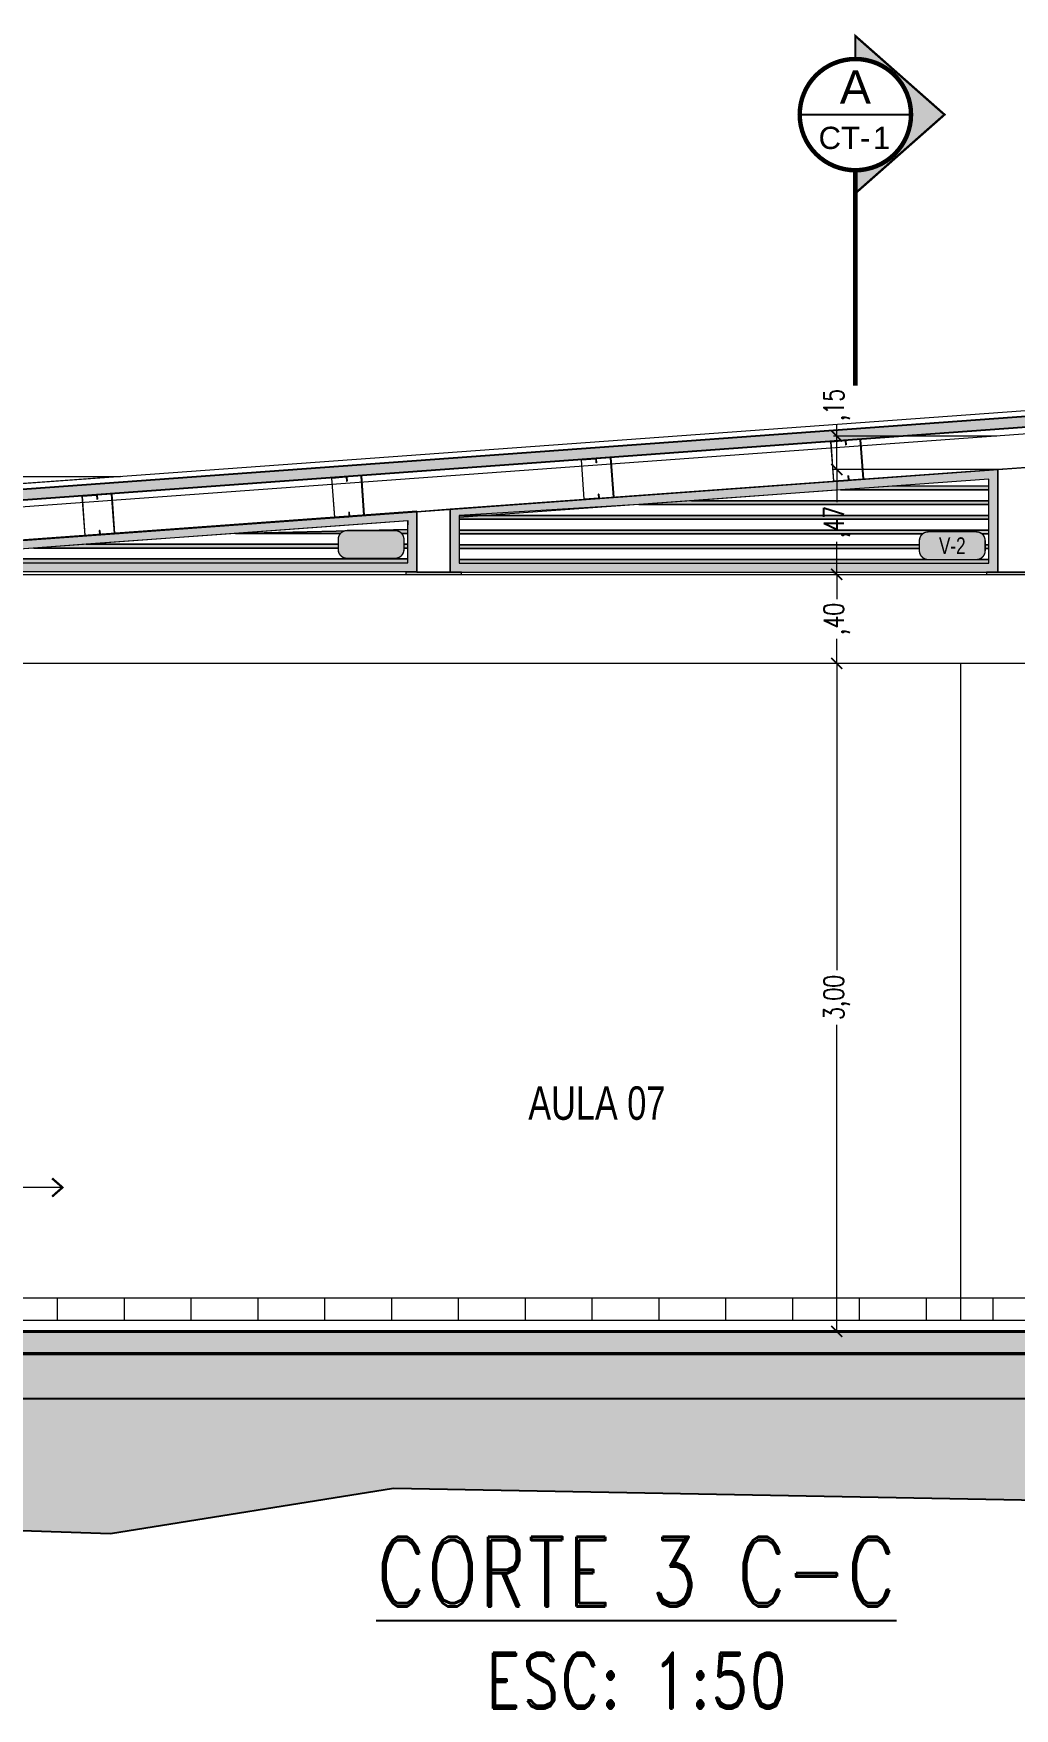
# Model space of a CAD drawing. Header units: millimetres. Extents: x 216 to 2687, y 57 to 1099.
# Drawn here: x 407.9 to 412.31, y 56.94 to 64.46 of the extents above; entities that cross this region are included whole.
import ezdxf
from ezdxf.enums import TextEntityAlignment as Align

# ---------------------------------------------------------------- set-up
doc = ezdxf.new("R2010")
doc.units = ezdxf.units.MM
doc.header["$LTSCALE"] = 0.5
doc.set_wipeout_variables(frame=1)
doc.header["$PDMODE"] = 35
doc.linetypes.add('DASHDOT2', pattern=[12.7, 6.35, -3.175, 0, -3.175])
for name, color, linetype, lineweight in [('A-COTAS', 7, 'Continuous', 9), ('A-CUBT', 133, 'Continuous', 15), ('A-CUBT-BORD', 20, 'Continuous', 25), ('A-ECON-ACHU', 146, 'Continuous', 0), ('A-ECON-PLAC', 134, 'Continuous', 40), ('A-PISO', 7, 'Continuous', 15), ('A-PISO -ACHU', 55, 'Continuous', 0), ('A-PLAN-3', 146, 'Continuous', 5), ('A-PLAN-ACHU1', 105, 'Continuous', 9), ('A-PLAN-ACHU2', 146, 'Continuous', 0), ('A-PLAN-ACHU3', 250, 'Continuous', 0), ('A-TEXT-ESPA', 1, 'Continuous', 9), ('A-TEXT-FLEC', 4, 'Continuous', 9), ('A-TEXT-VENT', 2, 'Continuous', 9), ('A-VENT', 1, 'Continuous', 15), ('A-WIPEOUT', 255, 'Continuous', 0), ('TEXTO_DETALLES', 7, 'Continuous', 25)]:
    doc.layers.add(name, color=color, linetype=linetype, lineweight=lineweight)
doc.layers.add('A-TEXT-SIMB', color=195, linetype='Continuous')
doc.layers.add('BORRADOR', color=3, linetype='Continuous', plot=False)
doc.layers.add('U_VERDE', color=7, linetype='Continuous', true_color=0xebf2ba)
doc.styles.add('Cotas', font='romans.shx', dxfattribs={"width": 0.75})
doc.styles.add('Detalles', font='romans.shx', dxfattribs={"width": 0.7})
doc.styles.add('ING_50', font='swisscl.ttf', dxfattribs={"height": 0.08})
doc.styles.add('ROTULO', font='swissl.ttf')
doc.dimstyles.new("1-25'", dxfattribs={"dimtxt": 0.075, "dimasz": 0.05, "dimexe": 0.015, "dimexo": 0, "dimgap": 0.02, "dimtad": 0, "dimzin": 4, "dimtxsty": 'Cotas', "dimblk": 'ARCHTICK', "dimcen": 0.09, "dimclrd": 142, "dimclre": 2, "dimclrt": 2, "dimadec": 0, "dimazin": 0, "dimtfac": 1, "dimtmove": 0, "dimatfit": 3, "dimfxl": 0.1, "dimlwd": 13, "dimlwe": 9, "dimarcsym": 2})

# ---------------------------------------------------------------- blocks, each defined once
blk = doc.blocks.new('*U8')
at = {"layer": 'A-TEXT-SIMB'}
h = blk.add_hatch(color=256, dxfattribs=at)
edge = h.paths.add_edge_path()
edge.add_line((0, -0.2498), (0, -0.3533))
edge.add_line((0, -0.3533), (0.4, 0))
edge.add_line((0.4, 0), (0, 0.3533))
edge.add_line((0, 0.3533), (0, 0.2498))
edge.add_arc((0, 0), 0.2498, -90, 90, ccw=False)
blk.add_line((-0.2498, 0), (0.2498, 0), dxfattribs=at)
for points, const_width in [([(0, -0.2498), (0, -0.3533), (0.4, 0), (0, 0.3533), (0, 0.2498, -1)], 0.01), ([(0.2498, 0, -1), (-0.2498, 0, -1)], 0.02)]:
    blk.add_lwpolyline(points, format="xyb", close=True, dxfattribs=dict(at, const_width=const_width))
at = {"layer": 'A-TEXT-SIMB', "const_width": 0.02}
blk.add_lwpolyline([(0, -1.2174), (0, -0.2498)], dxfattribs=at)
at = {"layer": 'A-TEXT-SIMB', "color": 0, "style": 'ROTULO'}
blk.add_text('CT-', height=0.1, dxfattribs=at).set_placement((-0.0488, -0.1044), align=Align.MIDDLE_CENTER)
at = {"layer": 'A-TEXT-SIMB', "color": 0, "style": 'ROTULO', "flags": 8}
for tag, height, p in [('A', 0.15, (0, 0.1241)), ('1', 0.1, (0.1179, -0.1044))]:
    blk.add_attdef(tag, text='', height=height, dxfattribs=at).set_placement(p, align=Align.MIDDLE_CENTER)
blk = doc.blocks.new('*U597')
at = {"layer": 'A-TEXT-FLEC'}
blk.add_lwpolyline([(4.348, 0), (0, 0), (0, 0.137)], dxfattribs=at)
at = {"layer": 'A-TEXT-FLEC', "const_width": 0.01}
blk.add_lwpolyline([(4.3016, -0.0408), (4.348, 0), (4.3016, 0.0408)], dxfattribs=at)
blk = doc.blocks.new('_ArchTick')
at = {"color": 0, "linetype": 'ByBlock', "const_width": 0.15}
blk.add_lwpolyline([(-0.5, -0.5), (0.5, 0.5)], dxfattribs=at)
blk = doc.blocks.new('*D652')
at = {"layer": 'A-COTAS', "color": 2, "linetype": 'DASHDOT2', "lineweight": 9, "transparency": 16777216}
for p, q in [((411.5081, 61.6354), (411.4931, 61.6354)), ((411.5081, 58.6354), (411.4931, 58.6354))]:
    blk.add_line(p, q, dxfattribs=at)
at = {"layer": 'A-COTAS', "color": 142, "linetype": 'Continuous', "lineweight": 13, "transparency": 16777216}
for p, q in [((411.5081, 61.6354), (411.5081, 60.2583)), ((411.5081, 58.6354), (411.5081, 60.0126))]:
    blk.add_line(p, q, dxfattribs=at)
at = {"layer": 'DEFPOINTS', "color": 0, "transparency": 16777216}
for p in [(411.5081, 61.6354), (411.5081, 61.6354), (411.5081, 58.6354)]:
    blk.add_point(p, dxfattribs=at)
at = {"layer": 'A-COTAS', "color": 142, "lineweight": 13, "transparency": 16777216, "xscale": 0.05, "yscale": 0.05, "zscale": 0.05}
for p, rotation in [((411.5081, 61.6354), 90), ((411.5081, 58.6354), 270)]:
    blk.add_blockref('_ArchTick', p, dxfattribs=dict(at, rotation=rotation))
at = {"layer": 'A-COTAS', "color": 2, "transparency": 16777216, "insert": (411.5081, 60.1354), "char_height": 0.09, "attachment_point": 5, "rotation": 90, "style": 'Cotas'}
blk.add_mtext('3,00', dxfattribs=at)
blk = doc.blocks.new('*D653')
at = {"layer": 'A-COTAS', "color": 2, "linetype": 'DASHDOT2', "lineweight": 9, "transparency": 16777216}
for p, q in [((411.5081, 62.0354), (411.4931, 62.0354)), ((411.5081, 61.6354), (411.4931, 61.6354))]:
    blk.add_line(p, q, dxfattribs=at)
at = {"layer": 'A-COTAS', "color": 142, "linetype": 'Continuous', "lineweight": 13, "transparency": 16777216}
for p, q in [((411.5081, 62.0354), (411.5081, 61.9245)), ((411.5081, 61.6354), (411.5081, 61.7463))]:
    blk.add_line(p, q, dxfattribs=at)
at = {"layer": 'DEFPOINTS', "color": 0, "transparency": 16777216}
for p in [(411.5081, 62.0354), (411.5081, 62.0354), (411.5081, 61.6354)]:
    blk.add_point(p, dxfattribs=at)
at = {"layer": 'A-COTAS', "color": 142, "lineweight": 13, "transparency": 16777216, "xscale": 0.05, "yscale": 0.05, "zscale": 0.05}
for p, rotation in [((411.5081, 62.0354), 90), ((411.5081, 61.6354), 270)]:
    blk.add_blockref('_ArchTick', p, dxfattribs=dict(at, rotation=rotation))
at = {"layer": 'A-COTAS', "color": 2, "transparency": 16777216, "insert": (411.5081, 61.8354), "char_height": 0.09, "attachment_point": 5, "rotation": 90, "style": 'Cotas'}
blk.add_mtext(',40', dxfattribs=at)
blk = doc.blocks.new('*D654')
at = {"layer": 'A-COTAS', "color": 2, "linetype": 'DASHDOT2', "lineweight": 9, "transparency": 16777216}
for p, q in [((412.2308, 62.5064), (411.4931, 62.5064)), ((411.5081, 62.0354), (411.4931, 62.0354))]:
    blk.add_line(p, q, dxfattribs=at)
at = {"layer": 'A-COTAS', "color": 142, "linetype": 'Continuous', "lineweight": 13, "transparency": 16777216}
for p, q in [((411.5081, 62.5064), (411.5081, 62.36)), ((411.5081, 62.0354), (411.5081, 62.1818))]:
    blk.add_line(p, q, dxfattribs=at)
at = {"layer": 'DEFPOINTS', "color": 0, "transparency": 16777216}
for p in [(411.5081, 62.5064), (412.2308, 62.5064), (411.5081, 62.0354)]:
    blk.add_point(p, dxfattribs=at)
at = {"layer": 'A-COTAS', "color": 142, "lineweight": 13, "transparency": 16777216, "xscale": 0.05, "yscale": 0.05, "zscale": 0.05}
for p, rotation in [((411.5081, 62.5064), 90), ((411.5081, 62.0354), 270)]:
    blk.add_blockref('_ArchTick', p, dxfattribs=dict(at, rotation=rotation))
at = {"layer": 'A-COTAS', "color": 2, "transparency": 16777216, "insert": (411.5081, 62.2709), "char_height": 0.09, "attachment_point": 5, "rotation": 90, "style": 'Cotas'}
blk.add_mtext(',47', dxfattribs=at)
blk = doc.blocks.new('*D655')
at = {"layer": 'A-COTAS', "color": 142, "linetype": 'Continuous', "lineweight": 13, "transparency": 16777216}
for p, q in [((411.5081, 62.6565), (411.5081, 62.7065)), ((411.5081, 62.5064), (411.5081, 62.6565))]:
    blk.add_line(p, q, dxfattribs=at)
at = {"layer": 'A-COTAS', "color": 2, "linetype": 'DASHDOT2', "lineweight": 9, "transparency": 16777216}
for p, q in [((412.227, 62.6565), (411.4931, 62.6565)), ((412.2308, 62.5064), (411.4931, 62.5064))]:
    blk.add_line(p, q, dxfattribs=at)
at = {"layer": 'DEFPOINTS', "color": 0, "transparency": 16777216}
for p in [(411.5081, 62.6565), (412.227, 62.6565), (412.2308, 62.5064)]:
    blk.add_point(p, dxfattribs=at)
at = {"layer": 'A-COTAS', "color": 142, "lineweight": 13, "transparency": 16777216, "xscale": 0.05, "yscale": 0.05, "zscale": 0.05}
for p, rotation in [((411.5081, 62.6565), 90), ((411.5081, 62.5064), 270)]:
    blk.add_blockref('_ArchTick', p, dxfattribs=dict(at, rotation=rotation))
at = {"layer": 'A-COTAS', "color": 2, "transparency": 16777216, "insert": (411.5081, 62.7956), "char_height": 0.09, "attachment_point": 5, "rotation": 90, "style": 'Cotas'}
blk.add_mtext(',15', dxfattribs=at)
blk = doc.blocks.new('correa_ct')
at = {"layer": 'U_VERDE'}
h = blk.add_hatch(color=256, dxfattribs=at)
h.dxf.hatch_style = 1
h.set_gradient(color1=(51, 51, 51), color2=(132, 132, 132), tint=1)
edge = h.paths.add_edge_path()
edge.add_line((0.0335, -0.02), (0.0335, -0.0018))
edge.add_arc((0.0317, -0.0018), 0.0018, 0, 90)
edge.add_line((0.0317, 0), (-0.0317, 0))
edge.add_arc((-0.0317, -0.0018), 0.0018, 90, 180)
edge.add_line((-0.0335, -0.0018), (-0.0335, -0.1782))
edge.add_arc((-0.0317, -0.1782), 0.0018, 180, 270)
edge.add_line((-0.0317, -0.18), (0.0317, -0.18))
edge.add_arc((0.0317, -0.1782), 0.0018, 270, 360)
edge.add_line((0.0335, -0.1782), (0.0335, -0.16))
edge.add_line((0.0335, -0.16), (0.0323, -0.16))
edge.add_line((0.0323, -0.16), (0.0323, -0.1782))
edge.add_arc((0.0317, -0.1782), 0.0006, 270, 360, ccw=False)
edge.add_line((0.0317, -0.1788), (-0.0317, -0.1788))
edge.add_arc((-0.0317, -0.1782), 0.0006, 180, 270, ccw=False)
edge.add_line((-0.0323, -0.1782), (-0.0323, -0.0018))
edge.add_arc((-0.0317, -0.0018), 0.0006, 90, 180, ccw=False)
edge.add_line((-0.0317, -0.0012), (0.0317, -0.0012))
edge.add_arc((0.0317, -0.0018), 0.0006, 0, 90, ccw=False)
edge.add_line((0.0323, -0.0018), (0.0323, -0.02))
edge.add_line((0.0323, -0.02), (0.0335, -0.02))
at = {"layer": 'A-VENT'}
blk.add_lwpolyline([(0.0335, -0.02), (0.0335, -0.0018, 0.414214), (0.0317, 0), (-0.0317, 0, 0.414214), (-0.0335, -0.0018), (-0.0335, -0.1782, 0.414214), (-0.0317, -0.18), (0.0317, -0.18, 0.414214), (0.0335, -0.1782), (0.0335, -0.16), (0.0323, -0.16), (0.0323, -0.1782, -0.414214), (0.0317, -0.1788), (-0.0317, -0.1788, -0.414214), (-0.0323, -0.1782), (-0.0323, -0.0018, -0.414214), (-0.0317, -0.0012), (0.0317, -0.0012, -0.414214), (0.0323, -0.0018), (0.0323, -0.02)], format="xyb", close=True, dxfattribs=at)

msp = doc.modelspace()

# ---------------------------------------------------------------- hatches: boundary and pattern name
at = {"layer": 'A-ECON-ACHU'}
h = msp.add_hatch(dxfattribs=at)
h.set_pattern_fill('CONCRT', color=256, scale=0.05, angle=45, style=0, pattern_type=2)
h.set_pattern_definition([(45, (267.659747, 66.67454), (2e-17, 0.070710678), [0.0025, -0.0175, 0, -0.025, 0, -0.005]), (45, (267.64914, 66.685147), (2e-17, 0.070710678), [0, -0.0175, 0.0025, -0.025, 0, -0.005]), (45, (267.64207, 66.69222), (2e-17, 0.070710678), [0, -0.02, 0, -0.0225, 0.0025, -0.005]), (45, (267.627927, 66.70636), (2e-17, 0.070710678), [0, -0.02, 0.0025, -0.0225, 0, -0.005]), (135, (267.661515, 66.672773), (-0.070710678, 3e-17), [0.0025, -0.0475]), (135, (267.675657, 66.686915), (-0.070710678, 3e-17), [-0.0175, 0.0025, -0.015, 0, -0.0125, 0.0025]), (135, (267.693335, 66.704593), (-0.070710678, 3e-17), [0, -0.025, 0.0025, -0.0125, 0, -0.01]), (135, (267.66505, 66.676308), (-0.035355339, 2e-17), [0, -0.0075, 0, -0.0075, 0, -0.01]), (135, (267.666818, 66.681612), (-0.035355339, 2e-17), [0, -0.01, 0, -0.0075, 0, -0.0075]), (135, (267.672121, 66.68338), (-0.035355339, 2e-17), [0, -0.01, 0, -0.01, 0, -0.005]), (135, (267.675657, 66.693986), (-0.035355339, 2e-17), [0, -0.0075, 0, -0.01, 0, -0.0075]), (90, (267.661515, 66.672773), (-0.035355339, 0.035355339), [0.0035355, -0.0212132, 0.0035355, -0.042426478]), (180, (267.675657, 66.686915), (-0.035355339, 0.035355339), [-0.035355, 0.0035355, -0.028284678, 0.0035355])])
h.paths.add_polyline_path([(416.7131, 58.6354), (406.3031, 58.6354), (406.3031, 58.5354), (416.7131, 58.5354)])
at = {"layer": 'A-PISO -ACHU'}
h = msp.add_hatch(dxfattribs=at)
h.set_pattern_fill('STONES', color=256, scale=0.25, pattern_type=2)
h.set_pattern_definition([(360, (-2240.37637, -1054.47076), (6e-17, 0.25), [0.0125, -0.0375, 0.0125, -0.1875]), (360, (-2240.31387, -1054.44576), (6e-17, 0.25), [0.0125, -0.2375]), (360, (-2240.43887, -1054.42076), (6e-17, 0.25), [0.025, -0.225]), (360, (-2240.50137, -1054.40826), (6e-17, 0.25), [0.0375, -0.2125]), (360, (-2240.37637, -1054.39576), (6e-17, 0.25), [0.025, -0.025, 0.0375, -0.1625]), (360, (-2240.38887, -1054.35826), (6e-17, 0.25), [0.0375, -0.2125]), (360, (-2240.45137, -1054.34576), (6e-17, 0.25), [0.0375, -0.0875, 0.0375, -0.0875]), (360, (-2240.50137, -1054.30826), (6e-17, 0.25), [0.0375, -0.0125, 0.0125, -0.1875]), (360, (-2240.33887, -1054.28326), (6e-17, 0.25), [0.0125, -0.2375]), (360, (-2240.38887, -1054.25826), (6e-17, 0.25), [0.025, -0.225]), (90, (-2240.55137, -1054.24576), (-0.25, 8e-17), [0.025, -0.225]), (90, (-2240.52637, -1054.42076), (-0.25, 8e-17), [0.0125, -0.025, 0.0375, -0.175]), (90, (-2240.46387, -1054.39576), (-0.25, 8e-17), [0.05, -0.0125, 0.0125, -0.175]), (90, (-2240.42637, -1054.33326), (-0.25, 8e-17), [0.0375, -0.2125]), (90, (-2240.41387, -1054.44576), (-0.25, 8e-17), [0.025, -0.225]), (90, (-2240.40137, -1054.24576), (-0.25, 8e-17), [0.025, -0.225]), (90, (-2240.38887, -1054.39576), (-0.25, 8e-17), [0.025, -0.125, 0.0125, -0.0875]), (90, (-2240.35137, -1054.27076), (-0.25, 8e-17), [0.0125, -0.0125, 0.0125, -0.2125]), (90, (-2240.33887, -1054.38326), (-0.25, 8e-17), [0.025, -0.0375, 0.025, -0.1625]), (90, (-2240.32637, -1054.44576), (-0.25, 8e-17), [0.025, -0.225]), (45, (-2240.53887, -1054.44576), (9e-17, 0.25), [0.03535525, -0.070710675, 0.053033, -0.194454466]), (45, (-2240.55137, -1054.44576), (9e-17, 0.25), [0.03535534, -0.318198052]), (45, (-2240.41387, -1054.42076), (9e-17, 0.25), [0.03535534, -0.318198052]), (45, (-2240.43887, -1054.29576), (9e-17, 0.25), [0.03535534, -0.318198052]), (45, (-2240.32637, -1054.42076), (9e-17, 0.25), [0.03535534, -0.318198052]), (45, (-2240.53887, -1054.39576), (9e-17, 0.25), [0.01767767, -0.33587572]), (45, (-2240.51387, -1054.32076), (9e-17, 0.25), [0.01767767, -0.33587572]), (45, (-2240.48887, -1054.40826), (9e-17, 0.25), [0.01767767, -0.33587572]), (45, (-2240.46387, -1054.32076), (9e-17, 0.25), [0.01767767, -0.33587572]), (45, (-2240.38887, -1054.37076), (9e-17, 0.25), [0.01767767, -0.33587572]), (45, (-2240.38887, -1054.23326), (9e-17, 0.25), [0.01767767, -0.33587572]), (45, (-2240.36387, -1054.25826), (9e-17, 0.25), [0.01767767, -0.33587572]), (45, (-2240.35137, -1054.39576), (9e-17, 0.25), [0.01767767, -0.33587572]), (45, (-2240.33887, -1054.45826), (9e-17, 0.25), [0.01767767, -0.33587572]), (45, (-2240.33887, -1054.35826), (9e-17, 0.25), [0.01767767, -0.33587572]), (45, (-2240.33887, -1054.23326), (9e-17, 0.25), [0.01767767, -0.33587572]), (45, (-2240.32637, -1054.28326), (9e-17, 0.25), [0.01767767, -0.33587572]), (135, (-2240.37637, -1054.25826), (-0.25, 9e-17), [0.01767767, -0.33587572]), (135, (-2240.35137, -1054.23326), (-0.25, 9e-17), [0.01767767, -0.33587572]), (135, (-2240.33887, -1054.28326), (-0.25, 9e-17), [0.01767767, -0.33587572]), (135, (-2240.30137, -1054.23326), (-0.25, 9e-17), [0.01767767, -0.33587572]), (135, (-2240.42637, -1054.32076), (-0.25, 9e-17), [0.01767767, -0.33587572]), (135, (-2240.45137, -1054.34576), (-0.25, 9e-17), [0.01767767, -0.33587572]), (135, (-2240.52637, -1054.40826), (-0.25, 9e-17), [0.01767767, -0.33587572]), (135, (-2240.50137, -1054.40826), (-0.25, 9e-17), [0.01767767, -0.33587572]), (135, (-2240.47637, -1054.32076), (-0.25, 9e-17), [0.01767767, -0.33587572]), (135, (-2240.52637, -1054.35826), (-0.25, 9e-17), [0.01767767, -0.33587572]), (135, (-2240.37637, -1054.39576), (-0.25, 9e-17), [0.01767767, -0.33587572]), (135, (-2240.33887, -1054.37076), (-0.25, 9e-17), [0.01767767, -0.33587572]), (135, (-2240.32637, -1054.42076), (-0.25, 9e-17), [0.01767767, -0.33587572]), (135, (-2240.32637, -1054.39576), (-0.25, 9e-17), [0.01767767, -0.33587572]), (135, (-2240.31387, -1054.44576), (-0.25, 9e-17), [0.01767767, -0.33587572]), (135, (-2240.51387, -1054.29576), (-0.25, 9e-17), [0.03535534, -0.318198052]), (135, (-2240.38887, -1054.37076), (-0.25, 9e-17), [0.03535534, -0.318198052]), (135, (-2240.40137, -1054.45826), (-0.25, 9e-17), [0.088388348, -0.265165043]), (26.565051, (-2240.55137, -1054.34576), (0.25, 1e-10), [0.02795, -0.531066995]), (26.565051, (-2240.51387, -1054.42076), (0.25, 1e-10), [0.02795, -0.531066995]), (26.565051, (-2240.46387, -1054.30826), (0.25, 1e-10), [0.02795, -0.531066995]), (26.565051, (-2240.36387, -1054.47076), (0.25, 1e-10), [0.02795, -0.531066995]), (26.565051, (-2240.40137, -1054.40826), (0.25, 1e-10), [0.02795, -0.531066995]), (26.565051, (-2240.37637, -1054.35826), (0.25, 1e-10), [0.02795, -0.531066995]), (26.565051, (-2240.41387, -1054.27076), (0.25, 1e-10), [0.02795, -0.531066995]), (26.565051, (-2240.32637, -1054.28326), (0.25, 1e-10), [0.02795, -0.531066995]), (63.434949, (-2240.52637, -1054.34576), (1e-10, 0.25), [0.02795, -0.531066994]), (63.434949, (-2240.52637, -1054.33326), (1e-10, 0.25), [0.02795, -0.531066994]), (63.434949, (-2240.42637, -1054.29576), (1e-10, 0.25), [0.0559, -0.503116994]), (63.434949, (-2240.33887, -1054.30826), (1e-10, 0.25), [0.02795, -0.531066994]), (63.434949, (-2240.35137, -1054.34576), (1e-10, 0.25), [0.02795, -0.531066994]), (63.434949, (-2240.47637, -1054.39576), (1e-10, 0.25), [0.02795, -0.531066994]), (63.434949, (-2240.35137, -1054.25826), (1e-10, 0.25), [0.02795, -0.531066994]), (63.434949, (-2240.31387, -1054.27076), (1e-10, 0.25), [0.02795, -0.531066994]), (116.565051, (-2240.53887, -1054.27076), (-1e-10, 0.25), [0.02795, -0.531066994]), (116.565051, (-2240.40137, -1054.47076), (-1e-10, 0.25), [0.02795, -0.531066994]), (116.565051, (-2240.51387, -1054.30826), (-1e-10, 0.25), [0.02795, -0.531066994]), (116.565051, (-2240.32637, -1054.33326), (-1e-10, 0.25), [0.02795, -0.531066994]), (116.565051, (-2240.41387, -1054.34576), (-1e-10, 0.25), [0.02795, -0.531066994]), (116.565051, (-2240.33887, -1054.29576), (-1e-10, 0.25), [0.02795, -0.531066994]), (116.565051, (-2240.46387, -1054.34576), (-1e-10, 0.25), [0.02795, -0.531066994]), (116.565051, (-2240.51387, -1054.39576), (-1e-10, 0.25), [0.02795, -0.531066994]), (153.434949, (-2240.52637, -1054.28326), (-0.25, 1e-10), [0.02795, -0.531066994]), (153.434949, (-2240.43887, -1054.42076), (-0.25, 1e-10), [0.02795, -0.531066994]), (153.434949, (-2240.48887, -1054.30826), (-0.25, 1e-10), [0.02795, -0.531066994]), (153.434949, (-2240.33887, -1054.40826), (-0.25, 1e-10), [0.02795, -0.531066994]), (153.434949, (-2240.37637, -1054.47076), (-0.25, 1e-10), [0.02795, -0.531066994]), (153.434949, (-2240.35137, -1054.27076), (-0.25, 1e-10), [0.02795, -0.531066994]), (153.434949, (-2240.38887, -1054.35826), (-0.25, 1e-10), [0.02795, -0.531066994]), (153.434949, (-2240.52637, -1054.28326), (-0.25, 1e-10), [0.02795, -0.531066994]), (153.434949, (-2240.30137, -1054.34576), (-0.25, 1e-10), [0.02795, -0.531066994]), (243.434949, (-2240.53887, -1054.44576), (-1e-10, -0.25), [0.02795, -0.531066994])])
h.paths.add_polyline_path([(416.7131, 58.5329), (416.7131, 58.3329), (406.3031, 58.3329), (406.3031, 58.5329)])
at = {"layer": 'A-PLAN-ACHU1', "transparency": 33554687}
h = msp.add_hatch(color=253, dxfattribs=at)
h.dxf.hatch_style = 1
h.paths.add_polyline_path([(412.1908, 62.3662), (410.8554, 62.3662), (410.62, 62.349), (412.1908, 62.349)])
h = msp.add_hatch(color=253, dxfattribs=at)
h.dxf.hatch_style = 1
h.paths.add_polyline_path([(412.1908, 62.4321), (411.7606, 62.4321), (411.5253, 62.415), (412.1908, 62.415)])
h = msp.add_hatch(color=253, dxfattribs=at)
h.dxf.hatch_style = 1
h.paths.add_polyline_path([(412.1908, 62.3003), (409.8134, 62.3003), (409.8134, 62.2831), (412.1908, 62.2831)])
h = msp.add_hatch(color=253, dxfattribs=at)
h.dxf.hatch_style = 1
h.paths.add_polyline_path([(409.5834, 62.2364), (408.8093, 62.2193), (409.5834, 62.2193)])
h = msp.add_hatch(color=253, dxfattribs=at)
h.dxf.hatch_style = 1
h.paths.add_polyline_path([(412.1908, 62.2344), (409.8134, 62.2344), (409.8134, 62.2172), (412.1908, 62.2172)])
h = msp.add_hatch(color=253, dxfattribs=at)
h.dxf.hatch_style = 1
h.paths.add_polyline_path([(409.5834, 62.1705), (408.1391, 62.1705), (407.9038, 62.1534), (409.5834, 62.1534)])
h = msp.add_hatch(color=253, dxfattribs=at)
h.dxf.hatch_style = 1
h.paths.add_polyline_path([(412.1908, 62.1685), (409.8134, 62.1685), (409.8134, 62.1513), (412.1908, 62.1513)])
h = msp.add_hatch(color=253, dxfattribs=at)
h.dxf.hatch_style = 1
h.paths.add_polyline_path([(409.5834, 62.1046), (407.2031, 62.1046), (407.2031, 62.0875), (409.5834, 62.0875)])
h = msp.add_hatch(color=253, dxfattribs=at)
h.dxf.hatch_style = 1
h.paths.add_polyline_path([(412.1908, 62.1026), (409.8134, 62.1026), (409.8134, 62.0854), (412.1908, 62.0854)])
at = {"layer": 'A-PLAN-ACHU3'}
h = msp.add_hatch(dxfattribs=at)
h.set_pattern_fill('ANSI33', color=256, scale=0.001, angle=-88.57151)
h.set_pattern_definition([(50.64738429, (-5204.167192, -2094.1198784), (-0.004910189817, 0.004026479351), []), (50.64738429, (-5204.162724, -2094.1194366), (-0.004910189817, 0.004026479351), [0.003175, -0.0015875])])
h.paths.add_polyline_path([(406.7445, 62.2875), (406.7408, 62.3373), (415.1749, 62.9514), (415.1785, 62.9015)])
h = msp.add_hatch(color=252, dxfattribs=at)
h.dxf.hatch_style = 1
h.paths.add_polyline_path([(412.2308, 62.5064), (409.7734, 62.3275), (409.7734, 62.0454), (412.2308, 62.0454)])
h.paths.add_polyline_path([(412.1908, 62.4634), (412.1908, 62.0854), (409.8134, 62.0854), (409.8134, 62.2903)], flags=16)
h = msp.add_hatch(color=252, dxfattribs=at)
h.dxf.hatch_style = 1
h.paths.add_polyline_path([(407.1631, 62.1396), (407.1631, 62.0475), (409.6234, 62.0475), (409.6234, 62.3186)])
h.paths.add_polyline_path([(409.5834, 62.2756), (409.5834, 62.0875), (407.2031, 62.0875), (407.2031, 62.1024)], flags=16)
h = msp.add_hatch(color=250, dxfattribs=at)
h.dxf.hatch_style = 1
h.paths.add_polyline_path([(409.5734, 62.0354), (409.8234, 62.0354), (409.8234, 62.0454), (409.5734, 62.0454)])
h = msp.add_hatch(color=250, dxfattribs=at)
h.dxf.hatch_style = 1
h.paths.add_polyline_path([(412.1808, 62.0354), (412.4308, 62.0354), (412.4308, 62.0454), (412.1808, 62.0454)])
h = msp.add_hatch(dxfattribs=at)
h.set_pattern_fill('AR-PARQ1', color=256, scale=0.001, angle=45)
h.set_pattern_definition([(135, (-2414.34887, -998.3186), (-0.431052294, 3e-17), [0.3048, -0.3048]), (135, (-2414.31295, -998.28267), (-0.431052294, 3e-17), [0.3048, -0.3048]), (135, (-2414.27703, -998.24675), (-0.431052294, 3e-17), [0.3048, -0.3048]), (135, (-2414.2411, -998.21083), (-0.431052294, 3e-17), [0.3048, -0.3048]), (135, (-2414.20518, -998.1749), (-0.431052294, 3e-17), [0.3048, -0.3048]), (135, (-2414.16926, -998.13898), (-0.431052294, 3e-17), [0.3048, -0.3048]), (135, (-2414.13334, -998.10306), (-0.431052294, 3e-17), [0.3048, -0.3048]), (45, (-2414.5644, -998.10306), (0.431052294, -3e-17), [0.3048, -0.3048]), (45, (-2414.6003, -998.06714), (0.431052294, -3e-17), [0.3048, -0.3048]), (45, (-2414.63624, -998.03122), (0.431052294, -3e-17), [0.3048, -0.3048]), (45, (-2414.67216, -997.9953), (0.431052294, -3e-17), [0.3048, -0.3048]), (45, (-2414.70808, -997.95938), (0.431052294, -3e-17), [0.3048, -0.3048]), (45, (-2414.744, -997.92346), (0.431052294, -3e-17), [0.3048, -0.3048]), (45, (-2414.77992, -997.88754), (0.431052294, -3e-17), [0.3048, -0.3048])])
h.paths.add_polyline_path([(416.8631, 58.4354), (418.5106, 58.4354), (417.4896, 57.9509), (414.686, 57.705), (412.5798, 57.8734), (409.519, 57.9297), (408.2477, 57.7255), (406.3866, 57.7889), (405.2575, 58.4354), (406.1531, 58.4354), (406.1531, 58.2354), (406.3031, 58.2354), (406.3031, 58.3354), (416.7131, 58.3329), (416.7131, 58.2354), (416.8631, 58.2354)])

# ---------------------------------------------------------------- linework, layer by layer
at = {"layer": 'A-CUBT'}
msp.add_lwpolyline([(406.7408, 62.3373), (406.739, 62.3623), (415.173, 62.9763), (415.1749, 62.9514), (406.7408, 62.3373)], close=True, dxfattribs=at)
at = {"layer": 'A-CUBT-BORD'}
msp.add_lwpolyline([(406.7445, 62.2875), (406.7408, 62.3373), (415.1749, 62.9514), (415.1785, 62.9015)], close=True, dxfattribs=at)
at = {"layer": 'A-ECON-PLAC'}
msp.add_lwpolyline([(416.7131, 58.6354), (406.3031, 58.6354), (406.3031, 58.5354), (416.7131, 58.5354)], close=True, dxfattribs=at)
at = {"layer": 'A-PISO'}
msp.add_lwpolyline([(407.3631, 58.6354), (407.3631, 58.6854), (414.5631, 58.6854), (414.5631, 58.6604), (414.5631, 58.6604), (414.5631, 58.6354)], dxfattribs=at)
at = {"layer": 'A-PLAN-3'}
for points in [[(407.0002, 62.276), (407.0111, 62.1264), (415.1914, 62.722), (415.1805, 62.8716)], [(412.2308, 62.5064), (412.2308, 62.0454), (412.3808, 62.0454), (412.3808, 62.5173)], [(409.6234, 62.3166), (409.6234, 62.0454), (409.7734, 62.0454), (409.7734, 62.3275)], [(414.7631, 61.6354), (407.1631, 61.6354), (407.1631, 62.0354), (414.7631, 62.0354)], [(409.5734, 62.0354), (409.8234, 62.0354), (409.8234, 62.0454), (409.5734, 62.0454)], [(412.1808, 62.0354), (412.4308, 62.0354), (412.4308, 62.0454), (412.1808, 62.0454)], [(413.9631, 61.6354), (412.0631, 61.6354), (412.0631, 58.6854), (413.9631, 58.6854)]]:
    msp.add_lwpolyline(points, close=True, dxfattribs=at)
at = {"layer": 'A-PLAN-3', "color": 252}
msp.add_lwpolyline([(406.2256, 62.4754), (408.2932, 62.4754), (406.739, 62.3623), (406.7445, 62.2875), (406.8506, 62.2952), (406.8506, 62.0354), (406.2756, 62.0354), (406.2756, 62.0479), (406.2506, 62.0479, -0.414214), (406.2256, 62.0729)], format="xyb", close=True, dxfattribs=at)
at = {"layer": 'A-PLAN-ACHU2'}
for points in [[(412.0631, 58.7854), (413.9631, 58.7854)], [(412.2089, 58.7854), (412.2089, 58.6854)]]:
    msp.add_lwpolyline(points, dxfattribs=at)
at = {"layer": 'A-PLAN-ACHU3', "color": 252}
for points in [[(412.1908, 62.3662), (410.8554, 62.3662), (410.62, 62.349), (412.1908, 62.349)], [(412.1908, 62.415), (411.5253, 62.415), (410.8554, 62.3662), (412.1908, 62.3662)], [(412.1908, 62.4321), (411.7606, 62.4321), (411.5253, 62.415), (412.1908, 62.415)], [(412.1908, 62.349), (410.62, 62.349), (409.8134, 62.3003), (412.1908, 62.3003)], [(412.1908, 62.3003), (409.8134, 62.3003), (409.8134, 62.2831), (412.1908, 62.2831)], [(409.5834, 62.2193), (408.8093, 62.2193), (408.1391, 62.1705), (409.5834, 62.1705)], [(409.5841, 62.2757), (409.5841, 62.2757), (408.8093, 62.2193), (409.5834, 62.2364)], [(409.5834, 62.2364), (408.8093, 62.2193), (408.8093, 62.2193), (409.5834, 62.2193)], [(412.1908, 62.2831), (409.8134, 62.2831), (409.8134, 62.2344), (412.1908, 62.2344)], [(412.1908, 62.2344), (409.8134, 62.2344), (409.8134, 62.2172), (412.1908, 62.2172)], [(412.1908, 62.2172), (409.8134, 62.2172), (409.8134, 62.1685), (412.1908, 62.1685)], [(409.5834, 62.1534), (407.9038, 62.1534), (407.2031, 62.1046), (409.5834, 62.1046)], [(409.5834, 62.1705), (408.1391, 62.1705), (407.9038, 62.1534), (409.5834, 62.1534)], [(412.1908, 62.1685), (409.8134, 62.1685), (409.8134, 62.1513), (412.1908, 62.1513)], [(412.1908, 62.1513), (409.8134, 62.1513), (409.8134, 62.1026), (412.1908, 62.1026)], [(409.5834, 62.1046), (407.2031, 62.1046), (407.2031, 62.0875), (409.5834, 62.0875)], [(412.1908, 62.1026), (409.8134, 62.1026), (409.8134, 62.0854), (412.1908, 62.0854)]]:
    msp.add_lwpolyline(points, close=True, dxfattribs=at)
at = {"layer": 'A-PLAN-ACHU3'}
for points in [[(407.7546, 58.7854), (412.0631, 58.7854)], [(408.0089, 58.7854), (408.0089, 58.6854)], [(408.3089, 58.7854), (408.3089, 58.6854)], [(408.6089, 58.7854), (408.6089, 58.6854)], [(408.9089, 58.7854), (408.9089, 58.6854)], [(409.2089, 58.7854), (409.2089, 58.6854)], [(409.5089, 58.7854), (409.5089, 58.6854)], [(409.8089, 58.7854), (409.8089, 58.6854)], [(410.1089, 58.7854), (410.1089, 58.6854)], [(410.4089, 58.7854), (410.4089, 58.6854)], [(410.7089, 58.7854), (410.7089, 58.6854)], [(411.0089, 58.7854), (411.0089, 58.6854)], [(411.3089, 58.7854), (411.3089, 58.6854)], [(411.6089, 58.7854), (411.6089, 58.6854)], [(411.9089, 58.7854), (411.9089, 58.6854)]]:
    msp.add_lwpolyline(points, dxfattribs=at)
at = {"layer": 'A-VENT', "color": 250, "lineweight": 5}
for points in [[(409.7734, 62.3275), (409.7734, 62.0454), (412.2308, 62.0454), (412.2308, 62.5064)], [(409.8134, 62.2903), (409.8134, 62.0854), (412.1908, 62.0854), (412.1908, 62.4634)], [(407.1631, 62.1396), (407.1631, 62.0475), (409.6234, 62.0475), (409.6234, 62.3186)], [(407.2031, 62.1024), (407.2031, 62.0875), (409.5834, 62.0875), (409.5834, 62.2756)]]:
    msp.add_lwpolyline(points, close=True, dxfattribs=at)
at = {"layer": 'BORRADOR'}
for points in [[(416.7131, 58.5329), (416.7131, 58.3329), (406.3031, 58.3329), (406.3031, 58.5329)], [(416.8631, 58.4354), (418.5106, 58.4354), (417.4896, 57.9509), (414.686, 57.705), (412.5798, 57.8734), (409.519, 57.9297), (408.2477, 57.7255), (406.3866, 57.7889), (405.2575, 58.4354), (406.1531, 58.4354), (406.1531, 58.2354), (406.3031, 58.2354), (406.3031, 58.3354), (416.7131, 58.3329), (416.7131, 58.2354), (416.8631, 58.2354)]]:
    msp.add_lwpolyline(points, close=True, dxfattribs=at)

# ---------------------------------------------------------------- block references
for p, rotation in [((411.5142, 62.6347), 4.163914062181288), ((410.394, 62.5532), 4.163914062181288), ((409.2738, 62.4716), 4.163914062181288), ((408.1536, 62.3901), 4.163914062181289)]:
    msp.add_blockref('correa_ct', p, dxfattribs=dict(rotation=rotation))
at = {"extrusion": (0, 0, -1), "zscale": -1, "rotation": 355.8360859377615}
for p in [(-411.581, 62.6396), (-410.4608, 62.558), (-409.3406, 62.4765), (-408.2204, 62.3949)]:
    msp.add_blockref('correa_ct', p, dxfattribs=at)
at = {"layer": 'A-TEXT-FLEC'}
msp.add_blockref('*U597', (403.6847, 59.2817), dxfattribs=at)
at = {"layer": 'A-TEXT-SIMB', "color": 0}
ref = msp.add_blockref('*U8', (411.5916, 64.1001), dxfattribs=at)
ref.add_attrib('A', 'A', dxfattribs={"color": 0, "height": 0.15, "style": 'ROTULO'}).set_placement((411.5916, 64.2242), align=Align.MIDDLE_CENTER)
ref.add_attrib('1', '1', dxfattribs={"color": 0, "height": 0.1, "style": 'ROTULO'}).set_placement((411.7095, 63.9958), align=Align.MIDDLE_CENTER)

# ---------------------------------------------------------------- texts
at = {"layer": 'A-TEXT-ESPA', "style": 'ING_50'}
msp.add_text('AULA 07', height=0.15, dxfattribs=at).set_placement((410.4312, 59.6607), align=Align.MIDDLE_CENTER)
at = {"layer": 'TEXTO_DETALLES', "insert": (410.6082, 57.3271), "char_height": 0.25, "attachment_point": 5, "style": 'Detalles'}
msp.add_mtext('{\\Fromand|c0;\\H1.25x;\\W0.8;\\LCORTE 3 C-C  \\P\\H0.8x;\\lESC: 1:50}', dxfattribs=at)

# ---------------------------------------------------------------- dimensions: what is measured, and where the dimension line sits
at = {"layer": 'A-COTAS'}
for base, p1, p2, picture, middle in [((411.5081, 62.6565), (412.2308, 62.5064), (412.227, 62.6565), '*D655', (411.5081, 62.7956)), ((411.5081, 62.0354), (411.5081, 61.6354), (411.5081, 62.0354), '*D653', (411.5081, 61.8354)), ((411.5081, 61.6354), (411.5081, 58.6354), (411.5081, 61.6354), '*D652', (411.5081, 60.1354))]:
    dim = msp.add_linear_dim(base=base, p1=p1, p2=p2, angle=90, dimstyle="1-25'", override={"dimtxt": 0.09}, dxfattribs=at)
    dim.commit()
    dim.dimension.update_dxf_attribs({"geometry": picture, "text_midpoint": middle})

# ---------------------------------------------------------------- next in the draw order: wipeouts: each hides what was drawn before it
for points in [[(409.5253, 62.2322), (409.3103, 62.2322), (409.282, 62.2205), (409.2703, 62.1922), (409.2703, 62.1472), (409.282, 62.1189), (409.3103, 62.1072), (409.5253, 62.1072), (409.5536, 62.1189), (409.5653, 62.1472), (409.5653, 62.1922), (409.5536, 62.2205)], [(411.9191, 62.2265), (412.1341, 62.2265), (412.1624, 62.2148), (412.1741, 62.1865), (412.1741, 62.1415), (412.1624, 62.1132), (412.1341, 62.1015), (411.9191, 62.1015), (411.8908, 62.1132), (411.8791, 62.1415), (411.8791, 62.1865), (411.8908, 62.2148)]]:
    msp.add_wipeout(points).dxf.layer = 'A-WIPEOUT'

# ---------------------------------------------------------------- next in the draw order: hatches: boundary and pattern name
at = {"layer": 'A-PLAN-ACHU3'}
h = msp.add_hatch(color=254, dxfattribs=at)
edge = h.paths.add_edge_path()
edge.add_line((409.5653, 62.1922), (409.5653, 62.1472))
edge.add_arc((409.5253, 62.1472), 0.04, -90, 0, ccw=False)
edge.add_line((409.5253, 62.1072), (409.3103, 62.1072))
edge.add_arc((409.3103, 62.1472), 0.04, 180, 270, ccw=False)
edge.add_line((409.2703, 62.1472), (409.2703, 62.1922))
edge.add_arc((409.3103, 62.1922), 0.04, 90, 180, ccw=False)
edge.add_line((409.3103, 62.2322), (409.5253, 62.2322))
edge.add_arc((409.5253, 62.1922), 0.04, 0, 90, ccw=False)
h = msp.add_hatch(color=254, dxfattribs=at)
edge = h.paths.add_edge_path()
edge.add_line((411.8791, 62.1865), (411.8791, 62.1415))
edge.add_arc((411.9191, 62.1415), 0.04, 180, 270)
edge.add_line((411.9191, 62.1015), (412.1341, 62.1015))
edge.add_arc((412.1341, 62.1415), 0.04, 270, 360)
edge.add_line((412.1741, 62.1415), (412.1741, 62.1865))
edge.add_arc((412.1341, 62.1865), 0.04, 0, 90)
edge.add_line((412.1341, 62.2265), (411.9191, 62.2265))
edge.add_arc((411.9191, 62.1865), 0.04, 90, 180)

# ---------------------------------------------------------------- next in the draw order: linework, layer by layer
at = {"layer": 'A-TEXT-VENT', "const_width": 0.00625}
for points in [[(409.5653, 62.1922), (409.5653, 62.1472, -0.414214), (409.5253, 62.1072), (409.3103, 62.1072, -0.414214), (409.2703, 62.1472), (409.2703, 62.1922, -0.414214), (409.3103, 62.2322), (409.5253, 62.2322, -0.414214)], [(411.8791, 62.1865), (411.8791, 62.1415, 0.414214), (411.9191, 62.1015), (412.1341, 62.1015, 0.414214), (412.1741, 62.1415), (412.1741, 62.1865, 0.414214), (412.1341, 62.2265), (411.9191, 62.2265, 0.414214)]]:
    msp.add_lwpolyline(points, format="xyb", close=True, dxfattribs=at)

# ---------------------------------------------------------------- next in the draw order: texts
at = {"layer": 'A-TEXT-VENT', "color": 1, "style": 'ING_50'}
msp.add_attdef('V-2', text='AA', height=0.075, dxfattribs=at).set_placement((412.0266, 62.164), align=Align.MIDDLE_CENTER)

# ---------------------------------------------------------------- next in the draw order: dimensions: what is measured, and where the dimension line sits
at = {"layer": 'A-COTAS'}
dim = msp.add_linear_dim(base=(411.5081, 62.5064), p1=(411.5081, 62.0354), p2=(412.2308, 62.5064), angle=90, dimstyle="1-25'", override={"dimtxt": 0.09}, dxfattribs=at)
dim.commit()
dim.dimension.update_dxf_attribs({"geometry": '*D654', "text_midpoint": (411.5081, 62.2709)})

doc.saveas('drawing.dxf')
